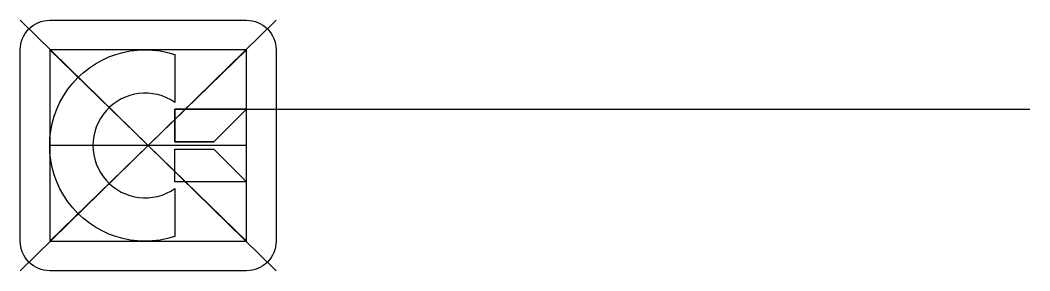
# Model space of a CAD drawing. Header units: millimetres. Extents: x -13 to 90, y -13 to 13.
import ezdxf

# ---------------------------------------------------------------- set-up
doc = ezdxf.new("R2010")
doc.units = ezdxf.units.MM
doc.layers.get('0').update_dxf_attribs({"linetype": 'CONTINUOUS'})

msp = doc.modelspace()

# ---------------------------------------------------------------- linework, layer by layer
for p, q in [((13, 12.7), (-13, -12.7)), ((-13, 12.7), (13, -12.7)), ((10, 9.7), (-10, 9.7)), ((-10, 9.7), (-10, -9.7)), ((10, 9.7), (-10, -9.7)), ((-10, 9.7), (10, -9.7)), ((10, -9.7), (10, 9.7)), ((10, 3.7), (6.68, 0.38)), ((10, 3.7), (89.56, 3.7)), ((10, 0), (-10, 0)), ((-10, -9.7), (10, -9.7))]:
    msp.add_line(p, q)
for points in [[(-10, 12.7), (10, 12.7, -0.414214), (13, 9.7), (13, -9.7, -0.414214), (10, -12.7), (-10, -12.7, -0.414214), (-13, -9.7), (-13, 9.7, -0.414214)], [(2.72, -9.22, -1.379924), (2.72, 9.22), (2.72, 4.36, 1.910268), (2.72, -4.36)], [(2.72, -9.22, -1.379924), (2.72, 9.22), (2.72, 4.36, 1.910268), (2.72, -4.36)]]:
    msp.add_lwpolyline(points, format="xyb", close=True)
for points in [[(2.72, 3.7), (10, 3.7), (6.68, 0.38), (2.72, 0.38)], [(6.68, 0.38), (10, 3.7), (2.72, 3.7), (2.72, 0.38)], [(2.72, -3.7), (2.72, -0.38), (6.68, -0.38), (10, -3.7)], [(10, -3.7), (2.72, -3.7), (2.72, -0.38), (6.68, -0.38)]]:
    msp.add_lwpolyline(points, close=True)

doc.saveas('drawing.dxf')
